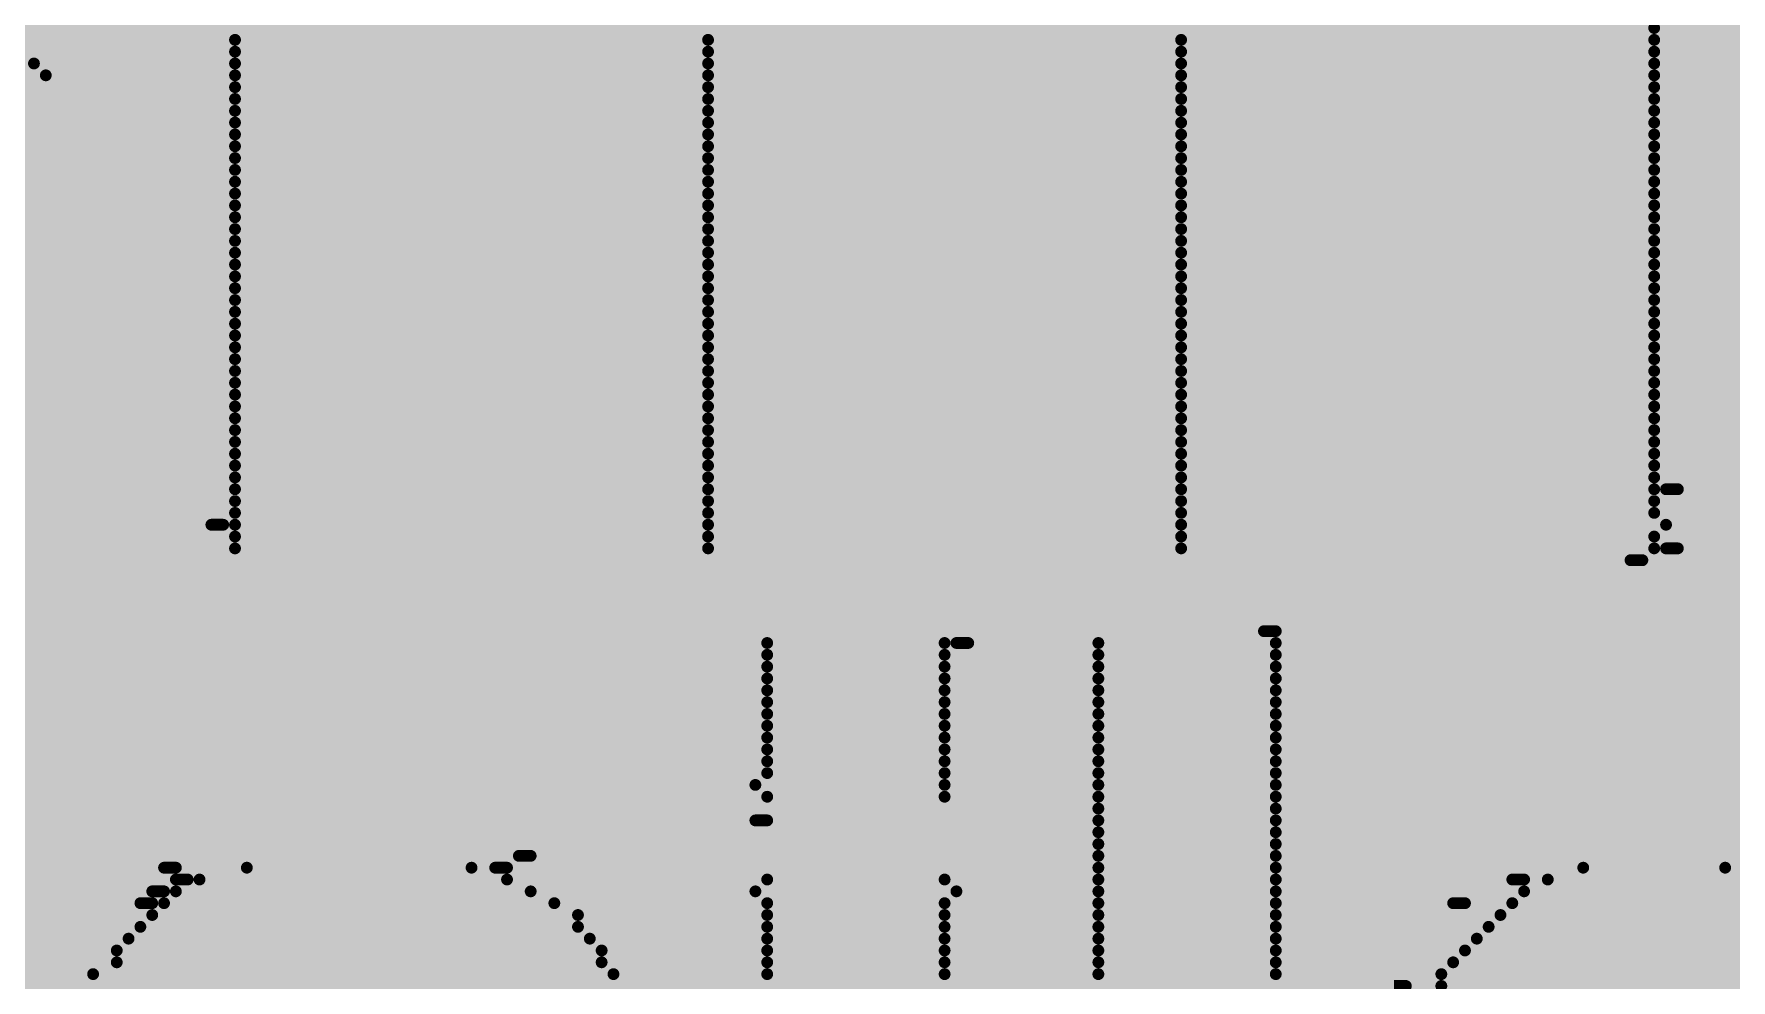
# Model space of a CAD drawing. Header units: inches. Extents: x 0 to 446, y -21 to 70.
# Drawn here: x 13.749 to 17.394, y 50.58 to 52.612 of the extents above; entities that cross this region are included whole.
import ezdxf

# ---------------------------------------------------------------- set-up
doc = ezdxf.new("R2010")
doc.units = ezdxf.units.IN
doc.layers.add('Bottom Overlay', color=54, linetype='Continuous')
doc.layers.add('Top Layer', color=1, linetype='Continuous')

msp = doc.modelspace()

# ---------------------------------------------------------------- hatches: boundary and pattern name
at = {"layer": 'Top Layer'}
msp.add_hatch(color=1, dxfattribs=at).paths.add_polyline_path([(11.8999, 10.6627), (20.7353, 10.6627), (20.7353, 56.4031), (11.8999, 56.4031)])

# ---------------------------------------------------------------- linework, layer by layer
at = {"layer": 'Bottom Overlay', "const_width": 0.0254}
for points in [[(14.1808, 52.6249), (15.1968, 52.6249)], [(16.2128, 52.6249), (17.2288, 52.6249)], [(14.1808, 52.5995), (15.1968, 52.5995)], [(16.2128, 52.5995), (17.2288, 52.5995)], [(12.7838, 52.5487), (13.749, 52.5487)], [(14.1808, 52.5741), (15.1968, 52.5741)], [(14.1808, 52.5487), (15.1968, 52.5487)], [(16.2128, 52.5741), (17.2288, 52.5741)], [(16.2128, 52.5487), (17.2288, 52.5487)], [(12.7838, 52.5233), (13.7744, 52.5233)], [(14.1808, 52.5233), (15.1968, 52.5233)], [(16.2128, 52.5233), (17.2288, 52.5233)], [(14.1808, 52.4979), (15.1968, 52.4979)], [(16.2128, 52.4979), (17.2288, 52.4979)], [(14.1808, 52.4725), (15.1968, 52.4725)], [(14.1808, 52.4471), (15.1968, 52.4471)], [(16.2128, 52.4725), (17.2288, 52.4725)], [(16.2128, 52.4471), (17.2288, 52.4471)], [(14.1808, 52.4217), (15.1968, 52.4217)], [(16.2128, 52.4217), (17.2288, 52.4217)], [(14.1808, 52.3963), (15.1968, 52.3963)], [(14.1808, 52.3709), (15.1968, 52.3709)], [(16.2128, 52.3963), (17.2288, 52.3963)], [(16.2128, 52.3709), (17.2288, 52.3709)], [(14.1808, 52.3455), (15.1968, 52.3455)], [(16.2128, 52.3455), (17.2288, 52.3455)], [(14.1808, 52.3201), (15.1968, 52.3201)], [(14.1808, 52.2947), (15.1968, 52.2947)], [(16.2128, 52.3201), (17.2288, 52.3201)], [(16.2128, 52.2947), (17.2288, 52.2947)], [(14.1808, 52.2693), (15.1968, 52.2693)], [(16.2128, 52.2693), (17.2288, 52.2693)], [(14.1808, 52.2439), (15.1968, 52.2439)], [(16.2128, 52.2439), (17.2288, 52.2439)], [(14.1808, 52.2185), (15.1968, 52.2185)], [(14.1808, 52.1931), (15.1968, 52.1931)], [(16.2128, 52.2185), (17.2288, 52.2185)], [(16.2128, 52.1931), (17.2288, 52.1931)], [(14.1808, 52.1677), (15.1968, 52.1677)], [(16.2128, 52.1677), (17.2288, 52.1677)], [(14.1808, 52.1423), (15.1968, 52.1423)], [(14.1808, 52.1169), (15.1968, 52.1169)], [(16.2128, 52.1423), (17.2288, 52.1423)], [(16.2128, 52.1169), (17.2288, 52.1169)], [(14.1808, 52.0915), (15.1968, 52.0915)], [(16.2128, 52.0915), (17.2288, 52.0915)], [(14.1808, 52.0661), (15.1968, 52.0661)], [(14.1808, 52.0407), (15.1968, 52.0407)], [(16.2128, 52.0661), (17.2288, 52.0661)], [(16.2128, 52.0407), (17.2288, 52.0407)], [(14.1808, 52.0153), (15.1968, 52.0153)], [(16.2128, 52.0153), (17.2288, 52.0153)], [(14.1808, 51.9899), (15.1968, 51.9899)], [(14.1808, 51.9645), (15.1968, 51.9645)], [(16.2128, 51.9899), (17.2288, 51.9899)], [(16.2128, 51.9645), (17.2288, 51.9645)], [(14.1808, 51.9391), (15.1968, 51.9391)], [(16.2128, 51.9391), (17.2288, 51.9391)], [(14.1808, 51.9137), (15.1968, 51.9137)], [(16.2128, 51.9137), (17.2288, 51.9137)], [(14.1808, 51.8883), (15.1968, 51.8883)], [(14.1808, 51.8629), (15.1968, 51.8629)], [(16.2128, 51.8883), (17.2288, 51.8883)], [(16.2128, 51.8629), (17.2288, 51.8629)], [(14.1808, 51.8375), (15.1968, 51.8375)], [(16.2128, 51.8375), (17.2288, 51.8375)], [(14.1808, 51.8121), (15.1968, 51.8121)], [(14.1808, 51.7867), (15.1968, 51.7867)], [(16.2128, 51.8121), (17.2288, 51.8121)], [(16.2128, 51.7867), (17.2288, 51.7867)], [(14.1808, 51.7613), (15.1968, 51.7613)], [(16.2128, 51.7613), (17.2288, 51.7613)], [(14.1808, 51.7359), (15.1968, 51.7359)], [(14.1808, 51.7105), (15.1968, 51.7105)], [(16.2128, 51.7359), (17.2288, 51.7359)], [(16.2128, 51.7105), (17.2288, 51.7105)], [(14.1808, 51.6851), (15.1968, 51.6851)], [(16.2128, 51.6851), (17.2288, 51.6851)], [(14.1808, 51.6597), (15.1968, 51.6597)], [(16.2128, 51.6597), (17.2288, 51.6597)], [(14.1808, 51.6343), (15.1968, 51.6343)], [(14.1808, 51.6089), (15.1968, 51.6089)], [(16.2128, 51.6343), (17.2288, 51.6343)], [(16.2128, 51.6089), (17.2288, 51.6089)], [(17.2542, 51.6343), (17.2796, 51.6343)], [(14.1808, 51.5835), (15.1968, 51.5835)], [(16.2128, 51.5835), (17.2288, 51.5835)], [(14.13, 51.5581), (14.1554, 51.5581)], [(14.1808, 51.5581), (15.1968, 51.5581)], [(14.1808, 51.5327), (15.1968, 51.5327)], [(16.2128, 51.5581), (17.2542, 51.5581)], [(16.2128, 51.5327), (17.2288, 51.5327)], [(14.1808, 51.5073), (15.1968, 51.5073)], [(16.2128, 51.5073), (17.2288, 51.5073)], [(17.2542, 51.5073), (17.2796, 51.5073)], [(17.178, 51.4819), (17.2034, 51.4819)], [(16.3906, 51.3295), (16.416, 51.3295)], [(15.3238, 51.3041), (15.7048, 51.3041)], [(15.3238, 51.2787), (15.7048, 51.2787)], [(15.7302, 51.3041), (15.7556, 51.3041)], [(16.035, 51.3041), (16.416, 51.3041)], [(16.035, 51.2787), (16.416, 51.2787)], [(15.3238, 51.2533), (15.7048, 51.2533)], [(16.035, 51.2533), (16.416, 51.2533)], [(15.3238, 51.2279), (15.7048, 51.2279)], [(15.3238, 51.2025), (15.7048, 51.2025)], [(16.035, 51.2279), (16.416, 51.2279)], [(16.035, 51.2025), (16.416, 51.2025)], [(15.3238, 51.1771), (15.7048, 51.1771)], [(16.035, 51.1771), (16.416, 51.1771)], [(15.3238, 51.1517), (15.7048, 51.1517)], [(15.3238, 51.1263), (15.7048, 51.1263)], [(16.035, 51.1517), (16.416, 51.1517)], [(16.035, 51.1263), (16.416, 51.1263)], [(15.3238, 51.1009), (15.7048, 51.1009)], [(16.035, 51.1009), (16.416, 51.1009)], [(15.3238, 51.0755), (15.7048, 51.0755)], [(16.035, 51.0755), (16.416, 51.0755)], [(15.3238, 51.0501), (15.7048, 51.0501)], [(15.3238, 51.0247), (15.7048, 51.0247)], [(16.035, 51.0501), (16.416, 51.0501)], [(16.035, 51.0247), (16.416, 51.0247)], [(15.2984, 50.9993), (15.7048, 50.9993)], [(16.035, 50.9993), (16.416, 50.9993)], [(15.3238, 50.9739), (15.7048, 50.9739)], [(16.035, 50.9739), (16.416, 50.9739)], [(16.035, 50.9485), (16.416, 50.9485)], [(15.2984, 50.9231), (15.3238, 50.9231)], [(16.035, 50.9231), (16.416, 50.9231)], [(16.035, 50.8977), (16.416, 50.8977)], [(16.035, 50.8723), (16.416, 50.8723)], [(14.7904, 50.8469), (14.8158, 50.8469)], [(16.035, 50.8469), (16.416, 50.8469)], [(14.0284, 50.8215), (14.0538, 50.8215)], [(14.2062, 50.8215), (14.6888, 50.8215)], [(14.7396, 50.8215), (14.765, 50.8215)], [(16.035, 50.8215), (16.416, 50.8215)], [(17.0764, 50.8215), (17.3812, 50.8215)], [(14.003, 50.7707), (14.0284, 50.7707)], [(14.0538, 50.7961), (14.0792, 50.7961)], [(14.0538, 50.7707), (14.8158, 50.7707)], [(14.1046, 50.7961), (14.765, 50.7961)], [(15.2984, 50.7707), (15.7302, 50.7707)], [(15.3238, 50.7961), (15.7048, 50.7961)], [(16.035, 50.7961), (16.416, 50.7961)], [(16.035, 50.7707), (16.416, 50.7707)], [(16.924, 50.7961), (16.9494, 50.7961)], [(16.9494, 50.7707), (17.5082, 50.7707)], [(17.0002, 50.7961), (17.4574, 50.7961)], [(13.9776, 50.7453), (14.003, 50.7453)], [(14.0284, 50.7453), (14.8666, 50.7453)], [(15.3238, 50.7453), (15.7048, 50.7453)], [(16.035, 50.7453), (16.416, 50.7453)], [(16.797, 50.7453), (16.8224, 50.7453)], [(16.924, 50.7453), (17.5336, 50.7453)], [(13.9776, 50.6945), (14.9174, 50.6945)], [(14.003, 50.7199), (14.9174, 50.7199)], [(15.3238, 50.7199), (15.7048, 50.7199)], [(15.3238, 50.6945), (15.7048, 50.6945)], [(16.035, 50.7199), (16.416, 50.7199)], [(16.035, 50.6945), (16.416, 50.6945)], [(16.8732, 50.6945), (17.6098, 50.6945)], [(16.8986, 50.7199), (17.559, 50.7199)], [(13.9522, 50.6691), (14.9428, 50.6691)], [(15.3238, 50.6691), (15.7048, 50.6691)], [(16.035, 50.6691), (16.416, 50.6691)], [(16.8478, 50.6691), (17.9908, 50.6691)], [(13.9268, 50.6437), (14.9682, 50.6437)], [(13.9268, 50.6183), (14.9682, 50.6183)], [(15.3238, 50.6437), (15.7048, 50.6437)], [(15.3238, 50.6183), (15.7048, 50.6183)], [(16.035, 50.6437), (16.416, 50.6437)], [(16.035, 50.6183), (16.416, 50.6183)], [(16.797, 50.6183), (17.9908, 50.6183)], [(16.8224, 50.6437), (17.9908, 50.6437)], [(13.876, 50.5929), (14.9936, 50.5929)], [(15.3238, 50.5929), (15.7048, 50.5929)], [(16.035, 50.5929), (16.416, 50.5929)], [(16.7716, 50.5929), (17.9908, 50.5929)], [(13.876, 50.5675), (15.019, 50.5675)], [(15.3238, 50.5675), (15.7048, 50.5675)], [(16.035, 50.5675), (16.416, 50.5675)], [(16.67, 50.5675), (16.6954, 50.5675)], [(16.7716, 50.5675), (17.9908, 50.5675)]]:
    msp.add_lwpolyline(points, dxfattribs=at)
at = {"layer": 'Bottom Overlay', "const_width": 0.0127}
for points in [[(17.2225, 52.6249, 1), (17.2352, 52.6249, 1)], [(14.1745, 52.5995, 1), (14.1872, 52.5995, 1)], [(15.1905, 52.5995, 1), (15.2032, 52.5995, 1)], [(16.2065, 52.5995, 1), (16.2192, 52.5995, 1)], [(17.2225, 52.5995, 1), (17.2352, 52.5995, 1)], [(13.7427, 52.5487, 1), (13.7554, 52.5487, 1)], [(14.1745, 52.5741, 1), (14.1872, 52.5741, 1)], [(14.1745, 52.5487, 1), (14.1872, 52.5487, 1)], [(15.1905, 52.5741, 1), (15.2032, 52.5741, 1)], [(15.1905, 52.5487, 1), (15.2032, 52.5487, 1)], [(16.2065, 52.5741, 1), (16.2192, 52.5741, 1)], [(16.2065, 52.5487, 1), (16.2192, 52.5487, 1)], [(17.2225, 52.5741, 1), (17.2352, 52.5741, 1)], [(17.2225, 52.5487, 1), (17.2352, 52.5487, 1)], [(13.7681, 52.5233, 1), (13.7808, 52.5233, 1)], [(14.1745, 52.5233, 1), (14.1872, 52.5233, 1)], [(15.1905, 52.5233, 1), (15.2032, 52.5233, 1)], [(16.2065, 52.5233, 1), (16.2192, 52.5233, 1)], [(17.2225, 52.5233, 1), (17.2352, 52.5233, 1)], [(14.1745, 52.4979, 1), (14.1872, 52.4979, 1)], [(15.1905, 52.4979, 1), (15.2032, 52.4979, 1)], [(16.2065, 52.4979, 1), (16.2192, 52.4979, 1)], [(17.2225, 52.4979, 1), (17.2352, 52.4979, 1)], [(14.1745, 52.4725, 1), (14.1872, 52.4725, 1)], [(14.1745, 52.4471, 1), (14.1872, 52.4471, 1)], [(15.1905, 52.4725, 1), (15.2032, 52.4725, 1)], [(15.1905, 52.4471, 1), (15.2032, 52.4471, 1)], [(16.2065, 52.4725, 1), (16.2192, 52.4725, 1)], [(16.2065, 52.4471, 1), (16.2192, 52.4471, 1)], [(17.2225, 52.4725, 1), (17.2352, 52.4725, 1)], [(17.2225, 52.4471, 1), (17.2352, 52.4471, 1)], [(14.1745, 52.4217, 1), (14.1872, 52.4217, 1)], [(15.1905, 52.4217, 1), (15.2032, 52.4217, 1)], [(16.2065, 52.4217, 1), (16.2192, 52.4217, 1)], [(17.2225, 52.4217, 1), (17.2352, 52.4217, 1)], [(14.1745, 52.3963, 1), (14.1872, 52.3963, 1)], [(14.1745, 52.3709, 1), (14.1872, 52.3709, 1)], [(15.1905, 52.3963, 1), (15.2032, 52.3963, 1)], [(15.1905, 52.3709, 1), (15.2032, 52.3709, 1)], [(16.2065, 52.3963, 1), (16.2192, 52.3963, 1)], [(16.2065, 52.3709, 1), (16.2192, 52.3709, 1)], [(17.2225, 52.3963, 1), (17.2352, 52.3963, 1)], [(17.2225, 52.3709, 1), (17.2352, 52.3709, 1)], [(14.1745, 52.3455, 1), (14.1872, 52.3455, 1)], [(15.1905, 52.3455, 1), (15.2032, 52.3455, 1)], [(16.2065, 52.3455, 1), (16.2192, 52.3455, 1)], [(17.2225, 52.3455, 1), (17.2352, 52.3455, 1)], [(14.1745, 52.3201, 1), (14.1872, 52.3201, 1)], [(14.1745, 52.2947, 1), (14.1872, 52.2947, 1)], [(15.1905, 52.3201, 1), (15.2032, 52.3201, 1)], [(15.1905, 52.2947, 1), (15.2032, 52.2947, 1)], [(16.2065, 52.3201, 1), (16.2192, 52.3201, 1)], [(16.2065, 52.2947, 1), (16.2192, 52.2947, 1)], [(17.2225, 52.3201, 1), (17.2352, 52.3201, 1)], [(17.2225, 52.2947, 1), (17.2352, 52.2947, 1)], [(14.1745, 52.2693, 1), (14.1872, 52.2693, 1)], [(15.1905, 52.2693, 1), (15.2032, 52.2693, 1)], [(16.2065, 52.2693, 1), (16.2192, 52.2693, 1)], [(17.2225, 52.2693, 1), (17.2352, 52.2693, 1)], [(14.1745, 52.2439, 1), (14.1872, 52.2439, 1)], [(15.1905, 52.2439, 1), (15.2032, 52.2439, 1)], [(16.2065, 52.2439, 1), (16.2192, 52.2439, 1)], [(17.2225, 52.2439, 1), (17.2352, 52.2439, 1)], [(14.1745, 52.2185, 1), (14.1872, 52.2185, 1)], [(14.1745, 52.1931, 1), (14.1872, 52.1931, 1)], [(15.1905, 52.2185, 1), (15.2032, 52.2185, 1)], [(15.1905, 52.1931, 1), (15.2032, 52.1931, 1)], [(16.2065, 52.2185, 1), (16.2192, 52.2185, 1)], [(16.2065, 52.1931, 1), (16.2192, 52.1931, 1)], [(17.2225, 52.2185, 1), (17.2352, 52.2185, 1)], [(17.2225, 52.1931, 1), (17.2352, 52.1931, 1)], [(14.1745, 52.1677, 1), (14.1872, 52.1677, 1)], [(15.1905, 52.1677, 1), (15.2032, 52.1677, 1)], [(16.2065, 52.1677, 1), (16.2192, 52.1677, 1)], [(17.2225, 52.1677, 1), (17.2352, 52.1677, 1)], [(14.1745, 52.1423, 1), (14.1872, 52.1423, 1)], [(14.1745, 52.1169, 1), (14.1872, 52.1169, 1)], [(15.1905, 52.1423, 1), (15.2032, 52.1423, 1)], [(15.1905, 52.1169, 1), (15.2032, 52.1169, 1)], [(16.2065, 52.1423, 1), (16.2192, 52.1423, 1)], [(16.2065, 52.1169, 1), (16.2192, 52.1169, 1)], [(17.2225, 52.1423, 1), (17.2352, 52.1423, 1)], [(17.2225, 52.1169, 1), (17.2352, 52.1169, 1)], [(14.1745, 52.0915, 1), (14.1872, 52.0915, 1)], [(15.1905, 52.0915, 1), (15.2032, 52.0915, 1)], [(16.2065, 52.0915, 1), (16.2192, 52.0915, 1)], [(17.2225, 52.0915, 1), (17.2352, 52.0915, 1)], [(14.1745, 52.0661, 1), (14.1872, 52.0661, 1)], [(14.1745, 52.0407, 1), (14.1872, 52.0407, 1)], [(15.1905, 52.0661, 1), (15.2032, 52.0661, 1)], [(15.1905, 52.0407, 1), (15.2032, 52.0407, 1)], [(16.2065, 52.0661, 1), (16.2192, 52.0661, 1)], [(16.2065, 52.0407, 1), (16.2192, 52.0407, 1)], [(17.2225, 52.0661, 1), (17.2352, 52.0661, 1)], [(17.2225, 52.0407, 1), (17.2352, 52.0407, 1)], [(14.1745, 52.0153, 1), (14.1872, 52.0153, 1)], [(15.1905, 52.0153, 1), (15.2032, 52.0153, 1)], [(16.2065, 52.0153, 1), (16.2192, 52.0153, 1)], [(17.2225, 52.0153, 1), (17.2352, 52.0153, 1)], [(14.1745, 51.9899, 1), (14.1872, 51.9899, 1)], [(14.1745, 51.9645, 1), (14.1872, 51.9645, 1)], [(15.1905, 51.9899, 1), (15.2032, 51.9899, 1)], [(15.1905, 51.9645, 1), (15.2032, 51.9645, 1)], [(16.2065, 51.9899, 1), (16.2192, 51.9899, 1)], [(16.2065, 51.9645, 1), (16.2192, 51.9645, 1)], [(17.2225, 51.9899, 1), (17.2352, 51.9899, 1)], [(17.2225, 51.9645, 1), (17.2352, 51.9645, 1)], [(14.1745, 51.9391, 1), (14.1872, 51.9391, 1)], [(15.1905, 51.9391, 1), (15.2032, 51.9391, 1)], [(16.2065, 51.9391, 1), (16.2192, 51.9391, 1)], [(17.2225, 51.9391, 1), (17.2352, 51.9391, 1)], [(14.1745, 51.9137, 1), (14.1872, 51.9137, 1)], [(15.1905, 51.9137, 1), (15.2032, 51.9137, 1)], [(16.2065, 51.9137, 1), (16.2192, 51.9137, 1)], [(17.2225, 51.9137, 1), (17.2352, 51.9137, 1)], [(14.1745, 51.8883, 1), (14.1872, 51.8883, 1)], [(14.1745, 51.8629, 1), (14.1872, 51.8629, 1)], [(15.1905, 51.8883, 1), (15.2032, 51.8883, 1)], [(15.1905, 51.8629, 1), (15.2032, 51.8629, 1)], [(16.2065, 51.8883, 1), (16.2192, 51.8883, 1)], [(16.2065, 51.8629, 1), (16.2192, 51.8629, 1)], [(17.2225, 51.8883, 1), (17.2352, 51.8883, 1)], [(17.2225, 51.8629, 1), (17.2352, 51.8629, 1)], [(14.1745, 51.8375, 1), (14.1872, 51.8375, 1)], [(15.1905, 51.8375, 1), (15.2032, 51.8375, 1)], [(16.2065, 51.8375, 1), (16.2192, 51.8375, 1)], [(17.2225, 51.8375, 1), (17.2352, 51.8375, 1)], [(14.1745, 51.8121, 1), (14.1872, 51.8121, 1)], [(14.1745, 51.7867, 1), (14.1872, 51.7867, 1)], [(15.1905, 51.8121, 1), (15.2032, 51.8121, 1)], [(15.1905, 51.7867, 1), (15.2032, 51.7867, 1)], [(16.2065, 51.8121, 1), (16.2192, 51.8121, 1)], [(16.2065, 51.7867, 1), (16.2192, 51.7867, 1)], [(17.2225, 51.8121, 1), (17.2352, 51.8121, 1)], [(17.2225, 51.7867, 1), (17.2352, 51.7867, 1)], [(14.1745, 51.7613, 1), (14.1872, 51.7613, 1)], [(15.1905, 51.7613, 1), (15.2032, 51.7613, 1)], [(16.2065, 51.7613, 1), (16.2192, 51.7613, 1)], [(17.2225, 51.7613, 1), (17.2352, 51.7613, 1)], [(14.1745, 51.7359, 1), (14.1872, 51.7359, 1)], [(14.1745, 51.7105, 1), (14.1872, 51.7105, 1)], [(15.1905, 51.7359, 1), (15.2032, 51.7359, 1)], [(15.1905, 51.7105, 1), (15.2032, 51.7105, 1)], [(16.2065, 51.7359, 1), (16.2192, 51.7359, 1)], [(16.2065, 51.7105, 1), (16.2192, 51.7105, 1)], [(17.2225, 51.7359, 1), (17.2352, 51.7359, 1)], [(17.2225, 51.7105, 1), (17.2352, 51.7105, 1)], [(14.1745, 51.6851, 1), (14.1872, 51.6851, 1)], [(15.1905, 51.6851, 1), (15.2032, 51.6851, 1)], [(16.2065, 51.6851, 1), (16.2192, 51.6851, 1)], [(17.2225, 51.6851, 1), (17.2352, 51.6851, 1)], [(14.1745, 51.6597, 1), (14.1872, 51.6597, 1)], [(15.1905, 51.6597, 1), (15.2032, 51.6597, 1)], [(16.2065, 51.6597, 1), (16.2192, 51.6597, 1)], [(17.2225, 51.6597, 1), (17.2352, 51.6597, 1)], [(14.1745, 51.6343, 1), (14.1872, 51.6343, 1)], [(14.1745, 51.6089, 1), (14.1872, 51.6089, 1)], [(15.1905, 51.6343, 1), (15.2032, 51.6343, 1)], [(15.1905, 51.6089, 1), (15.2032, 51.6089, 1)], [(16.2065, 51.6343, 1), (16.2192, 51.6343, 1)], [(16.2065, 51.6089, 1), (16.2192, 51.6089, 1)], [(17.2225, 51.6343, 1), (17.2352, 51.6343, 1)], [(17.2225, 51.6089, 1), (17.2352, 51.6089, 1)], [(17.2479, 51.6343, 1), (17.2606, 51.6343, 1)], [(17.2733, 51.6343, 1), (17.286, 51.6343, 1)], [(14.1745, 51.5835, 1), (14.1872, 51.5835, 1)], [(15.1905, 51.5835, 1), (15.2032, 51.5835, 1)], [(16.2065, 51.5835, 1), (16.2192, 51.5835, 1)], [(17.2225, 51.5835, 1), (17.2352, 51.5835, 1)], [(14.1237, 51.5581, 1), (14.1364, 51.5581, 1)], [(14.1491, 51.5581, 1), (14.1618, 51.5581, 1)], [(14.1745, 51.5581, 1), (14.1872, 51.5581, 1)], [(14.1745, 51.5327, 1), (14.1872, 51.5327, 1)], [(15.1905, 51.5581, 1), (15.2032, 51.5581, 1)], [(15.1905, 51.5327, 1), (15.2032, 51.5327, 1)], [(16.2065, 51.5581, 1), (16.2192, 51.5581, 1)], [(16.2065, 51.5327, 1), (16.2192, 51.5327, 1)], [(17.2225, 51.5327, 1), (17.2352, 51.5327, 1)], [(17.2479, 51.5581, 1), (17.2606, 51.5581, 1)], [(14.1745, 51.5073, 1), (14.1872, 51.5073, 1)], [(15.1905, 51.5073, 1), (15.2032, 51.5073, 1)], [(16.2065, 51.5073, 1), (16.2192, 51.5073, 1)], [(17.2225, 51.5073, 1), (17.2352, 51.5073, 1)], [(17.2479, 51.5073, 1), (17.2606, 51.5073, 1)], [(17.2733, 51.5073, 1), (17.286, 51.5073, 1)], [(17.1717, 51.4819, 1), (17.1844, 51.4819, 1)], [(17.1971, 51.4819, 1), (17.2098, 51.4819, 1)], [(16.3843, 51.3295, 1), (16.397, 51.3295, 1)], [(16.4097, 51.3295, 1), (16.4224, 51.3295, 1)], [(15.3175, 51.3041, 1), (15.3302, 51.3041, 1)], [(15.3175, 51.2787, 1), (15.3302, 51.2787, 1)], [(15.6985, 51.3041, 1), (15.7112, 51.3041, 1)], [(15.6985, 51.2787, 1), (15.7112, 51.2787, 1)], [(15.7239, 51.3041, 1), (15.7366, 51.3041, 1)], [(15.7493, 51.3041, 1), (15.762, 51.3041, 1)], [(16.0287, 51.3041, 1), (16.0414, 51.3041, 1)], [(16.0287, 51.2787, 1), (16.0414, 51.2787, 1)], [(16.4097, 51.3041, 1), (16.4224, 51.3041, 1)], [(16.4097, 51.2787, 1), (16.4224, 51.2787, 1)], [(15.3175, 51.2533, 1), (15.3302, 51.2533, 1)], [(15.6985, 51.2533, 1), (15.7112, 51.2533, 1)], [(16.0287, 51.2533, 1), (16.0414, 51.2533, 1)], [(16.4097, 51.2533, 1), (16.4224, 51.2533, 1)], [(15.3175, 51.2279, 1), (15.3302, 51.2279, 1)], [(15.3175, 51.2025, 1), (15.3302, 51.2025, 1)], [(15.6985, 51.2279, 1), (15.7112, 51.2279, 1)], [(15.6985, 51.2025, 1), (15.7112, 51.2025, 1)], [(16.0287, 51.2279, 1), (16.0414, 51.2279, 1)], [(16.0287, 51.2025, 1), (16.0414, 51.2025, 1)], [(16.4097, 51.2279, 1), (16.4224, 51.2279, 1)], [(16.4097, 51.2025, 1), (16.4224, 51.2025, 1)], [(15.3175, 51.1771, 1), (15.3302, 51.1771, 1)], [(15.6985, 51.1771, 1), (15.7112, 51.1771, 1)], [(16.0287, 51.1771, 1), (16.0414, 51.1771, 1)], [(16.4097, 51.1771, 1), (16.4224, 51.1771, 1)], [(15.3175, 51.1517, 1), (15.3302, 51.1517, 1)], [(15.3175, 51.1263, 1), (15.3302, 51.1263, 1)], [(15.6985, 51.1517, 1), (15.7112, 51.1517, 1)], [(15.6985, 51.1263, 1), (15.7112, 51.1263, 1)], [(16.0287, 51.1517, 1), (16.0414, 51.1517, 1)], [(16.0287, 51.1263, 1), (16.0414, 51.1263, 1)], [(16.4097, 51.1517, 1), (16.4224, 51.1517, 1)], [(16.4097, 51.1263, 1), (16.4224, 51.1263, 1)], [(15.3175, 51.1009, 1), (15.3302, 51.1009, 1)], [(15.6985, 51.1009, 1), (15.7112, 51.1009, 1)], [(16.0287, 51.1009, 1), (16.0414, 51.1009, 1)], [(16.4097, 51.1009, 1), (16.4224, 51.1009, 1)], [(15.3175, 51.0755, 1), (15.3302, 51.0755, 1)], [(15.6985, 51.0755, 1), (15.7112, 51.0755, 1)], [(16.0287, 51.0755, 1), (16.0414, 51.0755, 1)], [(16.4097, 51.0755, 1), (16.4224, 51.0755, 1)], [(15.3175, 51.0501, 1), (15.3302, 51.0501, 1)], [(15.3175, 51.0247, 1), (15.3302, 51.0247, 1)], [(15.6985, 51.0501, 1), (15.7112, 51.0501, 1)], [(15.6985, 51.0247, 1), (15.7112, 51.0247, 1)], [(16.0287, 51.0501, 1), (16.0414, 51.0501, 1)], [(16.0287, 51.0247, 1), (16.0414, 51.0247, 1)], [(16.4097, 51.0501, 1), (16.4224, 51.0501, 1)], [(16.4097, 51.0247, 1), (16.4224, 51.0247, 1)], [(15.2921, 50.9993, 1), (15.3048, 50.9993, 1)], [(15.6985, 50.9993, 1), (15.7112, 50.9993, 1)], [(16.0287, 50.9993, 1), (16.0414, 50.9993, 1)], [(16.4097, 50.9993, 1), (16.4224, 50.9993, 1)], [(15.3175, 50.9739, 1), (15.3302, 50.9739, 1)], [(15.6985, 50.9739, 1), (15.7112, 50.9739, 1)], [(16.0287, 50.9739, 1), (16.0414, 50.9739, 1)], [(16.0287, 50.9485, 1), (16.0414, 50.9485, 1)], [(16.4097, 50.9739, 1), (16.4224, 50.9739, 1)], [(16.4097, 50.9485, 1), (16.4224, 50.9485, 1)], [(15.2921, 50.9231, 1), (15.3048, 50.9231, 1)], [(15.3175, 50.9231, 1), (15.3302, 50.9231, 1)], [(16.0287, 50.9231, 1), (16.0414, 50.9231, 1)], [(16.4097, 50.9231, 1), (16.4224, 50.9231, 1)], [(16.0287, 50.8977, 1), (16.0414, 50.8977, 1)], [(16.0287, 50.8723, 1), (16.0414, 50.8723, 1)], [(16.4097, 50.8977, 1), (16.4224, 50.8977, 1)], [(16.4097, 50.8723, 1), (16.4224, 50.8723, 1)], [(14.7841, 50.8469, 1), (14.7968, 50.8469, 1)], [(14.8095, 50.8469, 1), (14.8222, 50.8469, 1)], [(16.0287, 50.8469, 1), (16.0414, 50.8469, 1)], [(16.4097, 50.8469, 1), (16.4224, 50.8469, 1)], [(14.0221, 50.8215, 1), (14.0348, 50.8215, 1)], [(14.0475, 50.8215, 1), (14.0602, 50.8215, 1)], [(14.1999, 50.8215, 1), (14.2126, 50.8215, 1)], [(14.6825, 50.8215, 1), (14.6952, 50.8215, 1)], [(14.7333, 50.8215, 1), (14.746, 50.8215, 1)], [(14.7587, 50.8215, 1), (14.7714, 50.8215, 1)], [(16.0287, 50.8215, 1), (16.0414, 50.8215, 1)], [(16.4097, 50.8215, 1), (16.4224, 50.8215, 1)], [(17.0701, 50.8215, 1), (17.0828, 50.8215, 1)], [(17.3749, 50.8215, 1), (17.3876, 50.8215, 1)], [(13.9967, 50.7707, 1), (14.0094, 50.7707, 1)], [(14.0221, 50.7707, 1), (14.0348, 50.7707, 1)], [(14.0475, 50.7961, 1), (14.0602, 50.7961, 1)], [(14.0475, 50.7707, 1), (14.0602, 50.7707, 1)], [(14.0729, 50.7961, 1), (14.0856, 50.7961, 1)], [(14.0983, 50.7961, 1), (14.111, 50.7961, 1)], [(14.7587, 50.7961, 1), (14.7714, 50.7961, 1)], [(14.8095, 50.7707, 1), (14.8222, 50.7707, 1)], [(15.2921, 50.7707, 1), (15.3048, 50.7707, 1)], [(15.3175, 50.7961, 1), (15.3302, 50.7961, 1)], [(15.6985, 50.7961, 1), (15.7112, 50.7961, 1)], [(15.7239, 50.7707, 1), (15.7366, 50.7707, 1)], [(16.0287, 50.7961, 1), (16.0414, 50.7961, 1)], [(16.0287, 50.7707, 1), (16.0414, 50.7707, 1)], [(16.4097, 50.7961, 1), (16.4224, 50.7961, 1)], [(16.4097, 50.7707, 1), (16.4224, 50.7707, 1)], [(16.9177, 50.7961, 1), (16.9304, 50.7961, 1)], [(16.9431, 50.7961, 1), (16.9558, 50.7961, 1)], [(16.9431, 50.7707, 1), (16.9558, 50.7707, 1)], [(16.9939, 50.7961, 1), (17.0066, 50.7961, 1)], [(13.9713, 50.7453, 1), (13.984, 50.7453, 1)], [(13.9967, 50.7453, 1), (14.0094, 50.7453, 1)], [(14.0221, 50.7453, 1), (14.0348, 50.7453, 1)], [(14.8603, 50.7453, 1), (14.873, 50.7453, 1)], [(15.3175, 50.7453, 1), (15.3302, 50.7453, 1)], [(15.6985, 50.7453, 1), (15.7112, 50.7453, 1)], [(16.0287, 50.7453, 1), (16.0414, 50.7453, 1)], [(16.4097, 50.7453, 1), (16.4224, 50.7453, 1)], [(16.7907, 50.7453, 1), (16.8034, 50.7453, 1)], [(16.8161, 50.7453, 1), (16.8288, 50.7453, 1)], [(16.9177, 50.7453, 1), (16.9304, 50.7453, 1)], [(13.9713, 50.6945, 1), (13.984, 50.6945, 1)], [(13.9967, 50.7199, 1), (14.0094, 50.7199, 1)], [(14.9111, 50.7199, 1), (14.9238, 50.7199, 1)], [(14.9111, 50.6945, 1), (14.9238, 50.6945, 1)], [(15.3175, 50.7199, 1), (15.3302, 50.7199, 1)], [(15.3175, 50.6945, 1), (15.3302, 50.6945, 1)], [(15.6985, 50.7199, 1), (15.7112, 50.7199, 1)], [(15.6985, 50.6945, 1), (15.7112, 50.6945, 1)], [(16.0287, 50.7199, 1), (16.0414, 50.7199, 1)], [(16.0287, 50.6945, 1), (16.0414, 50.6945, 1)], [(16.4097, 50.7199, 1), (16.4224, 50.7199, 1)], [(16.4097, 50.6945, 1), (16.4224, 50.6945, 1)], [(16.8669, 50.6945, 1), (16.8796, 50.6945, 1)], [(16.8923, 50.7199, 1), (16.905, 50.7199, 1)], [(13.9459, 50.6691, 1), (13.9586, 50.6691, 1)], [(14.9365, 50.6691, 1), (14.9492, 50.6691, 1)], [(15.3175, 50.6691, 1), (15.3302, 50.6691, 1)], [(15.6985, 50.6691, 1), (15.7112, 50.6691, 1)], [(16.0287, 50.6691, 1), (16.0414, 50.6691, 1)], [(16.4097, 50.6691, 1), (16.4224, 50.6691, 1)], [(16.8415, 50.6691, 1), (16.8542, 50.6691, 1)], [(13.9205, 50.6437, 1), (13.9332, 50.6437, 1)], [(13.9205, 50.6183, 1), (13.9332, 50.6183, 1)], [(14.9619, 50.6437, 1), (14.9746, 50.6437, 1)], [(14.9619, 50.6183, 1), (14.9746, 50.6183, 1)], [(15.3175, 50.6437, 1), (15.3302, 50.6437, 1)], [(15.3175, 50.6183, 1), (15.3302, 50.6183, 1)], [(15.6985, 50.6437, 1), (15.7112, 50.6437, 1)], [(15.6985, 50.6183, 1), (15.7112, 50.6183, 1)], [(16.0287, 50.6437, 1), (16.0414, 50.6437, 1)], [(16.0287, 50.6183, 1), (16.0414, 50.6183, 1)], [(16.4097, 50.6437, 1), (16.4224, 50.6437, 1)], [(16.4097, 50.6183, 1), (16.4224, 50.6183, 1)], [(16.7907, 50.6183, 1), (16.8034, 50.6183, 1)], [(16.8161, 50.6437, 1), (16.8288, 50.6437, 1)], [(13.8697, 50.5929, 1), (13.8824, 50.5929, 1)], [(14.9873, 50.5929, 1), (15, 50.5929, 1)], [(15.3175, 50.5929, 1), (15.3302, 50.5929, 1)], [(15.6985, 50.5929, 1), (15.7112, 50.5929, 1)], [(16.0287, 50.5929, 1), (16.0414, 50.5929, 1)], [(16.4097, 50.5929, 1), (16.4224, 50.5929, 1)], [(16.7653, 50.5929, 1), (16.778, 50.5929, 1)], [(16.6891, 50.5675, 1), (16.7018, 50.5675, 1)], [(16.7653, 50.5675, 1), (16.778, 50.5675, 1)]]:
    msp.add_lwpolyline(points, format="xyb", close=True, dxfattribs=at)

doc.saveas('drawing.dxf')
